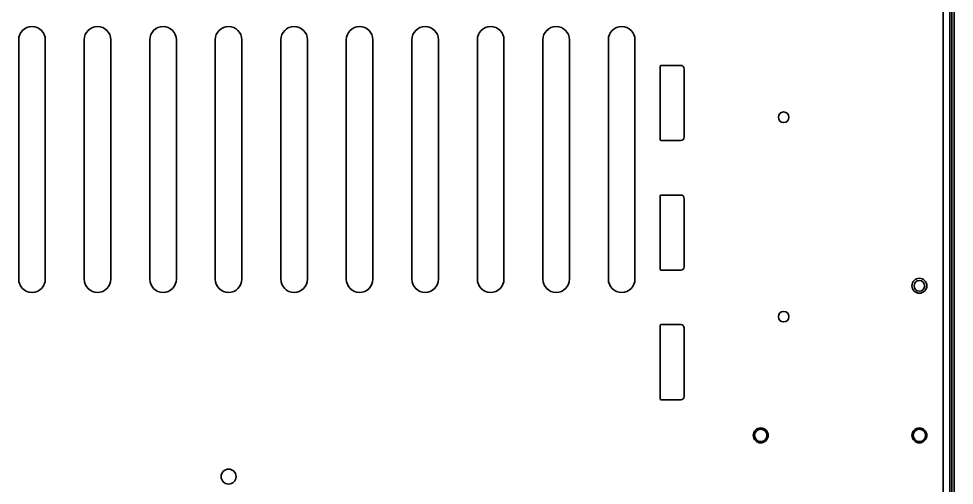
# Model space of a CAD drawing. Extents: x 6327 to 10269, y -393 to 3204.
# Drawn here: x 8898.1 to 9179.4, y 2806.7 to 2947.1 of the extents above; entities that cross this region are included whole.
import ezdxf

# ---------------------------------------------------------------- set-up
doc = ezdxf.new("R2010")
doc.units = 0
doc.header["$LTSCALE"] = 5
doc.layers.add('1', color=7, linetype='CONTINUOUS', true_color=0xffffff)

msp = doc.modelspace()

# ---------------------------------------------------------------- linework, layer by layer
at = {"layer": '1', "color": 7, "linetype": 'Continuous', "lineweight": 35}
for p, q in [((9178.07, 3067.73), (9178.07, 2432.33)), ((9179.37, 2417.53), (9179.37, 3066.93)), ((9178.68, 3063.93), (9178.68, 2420.53)), ((9176.07, 3021.71), (9176.07, 2527.74)), ((8898.07, 2868.73), (8898.07, 2940.73)), ((8906.07, 2940.73), (8906.07, 2868.73)), ((8917.77, 2868.73), (8917.77, 2940.73)), ((8925.77, 2940.73), (8925.77, 2868.73)), ((8937.47, 2868.73), (8937.47, 2940.73)), ((8945.47, 2940.73), (8945.47, 2868.73)), ((8957.17, 2868.73), (8957.17, 2940.73)), ((8965.17, 2940.73), (8965.17, 2868.73)), ((8976.87, 2868.73), (8976.87, 2940.73)), ((8984.87, 2940.73), (8984.87, 2868.73)), ((8996.57, 2868.73), (8996.57, 2940.73)), ((9004.57, 2940.73), (9004.57, 2868.73)), ((9016.27, 2868.73), (9016.27, 2940.73)), ((9024.27, 2940.73), (9024.27, 2868.73)), ((9035.97, 2868.73), (9035.97, 2940.73)), ((9043.97, 2940.73), (9043.97, 2868.73)), ((9055.67, 2868.73), (9055.67, 2940.73)), ((9063.67, 2940.73), (9063.67, 2868.73)), ((9075.37, 2868.73), (9075.37, 2940.73)), ((9083.37, 2940.73), (9083.37, 2868.73)), ((9090.97, 2932.73), (9090.97, 2910.73)), ((9097.17, 2933.03), (9091.27, 2933.03)), ((9098.17, 2911.43), (9098.17, 2932.03)), ((9091.27, 2910.43), (9097.17, 2910.43)), ((9090.97, 2893.73), (9090.97, 2871.73)), ((9097.17, 2894.03), (9091.27, 2894.03)), ((9098.17, 2872.43), (9098.17, 2893.03)), ((9091.27, 2871.43), (9097.17, 2871.43)), ((9090.97, 2854.73), (9090.97, 2832.73)), ((9097.17, 2855.03), (9091.27, 2855.03)), ((9098.17, 2833.43), (9098.17, 2854.03)), ((9091.27, 2832.43), (9097.17, 2832.43))]:
    msp.add_line(p, q, dxfattribs=at)
for centre, radius in [((9128.07, 2917.43), 1.6), ((9168.87, 2866.73), 2.25), ((9168.87, 2866.73), 1.6), ((9128.07, 2857.43), 1.6), ((9121.17, 2821.73), 2.25), ((9121.17, 2821.73), 1.85), ((9168.87, 2821.73), 2.25), ((9168.87, 2821.73), 1.85), ((8961.17, 2809.33), 2.25)]:
    msp.add_circle(centre, radius, dxfattribs=at)
for centre, radius, start, end in [((8902.07, 2940.73), 4, 0, 180), ((8921.77, 2940.73), 4, 0, 180), ((8941.47, 2940.73), 4, 0, 180), ((8961.17, 2940.73), 4, 0, 180), ((8980.87, 2940.73), 4, 0, 180), ((9000.57, 2940.73), 4, 0, 180), ((9020.27, 2940.73), 4, 0, 180), ((9039.97, 2940.73), 4, 0, 180), ((9059.67, 2940.73), 4, 0, 180), ((9079.37, 2940.73), 4, 0, 180), ((9091.27, 2932.73), 0.3, 90, 180), ((9097.17, 2932.03), 1, 0, 90), ((9091.27, 2910.73), 0.3, 180, 270), ((9097.17, 2911.43), 1, 270, 0), ((9091.27, 2893.73), 0.3, 90, 180), ((9097.17, 2893.03), 1, 0, 90), ((9097.17, 2872.43), 1, 270, 0), ((9091.27, 2871.73), 0.3, 180, 270), ((8902.07, 2868.73), 4, 180, 0), ((8921.77, 2868.73), 4, 180, 0), ((8941.47, 2868.73), 4, 180, 0), ((8961.17, 2868.73), 4, 180, 0), ((8980.87, 2868.73), 4, 180, 0), ((9000.57, 2868.73), 4, 180, 0), ((9020.27, 2868.73), 4, 180, 0), ((9039.97, 2868.73), 4, 180, 0), ((9059.67, 2868.73), 4, 180, 0), ((9079.37, 2868.73), 4, 180, 0), ((9091.27, 2854.73), 0.3, 90, 180), ((9097.17, 2854.03), 1, 0, 90), ((9091.27, 2832.73), 0.3, 180, 270), ((9097.17, 2833.43), 1, 270, 0)]:
    msp.add_arc(centre, radius, start, end, dxfattribs=at)

doc.saveas('drawing.dxf')
